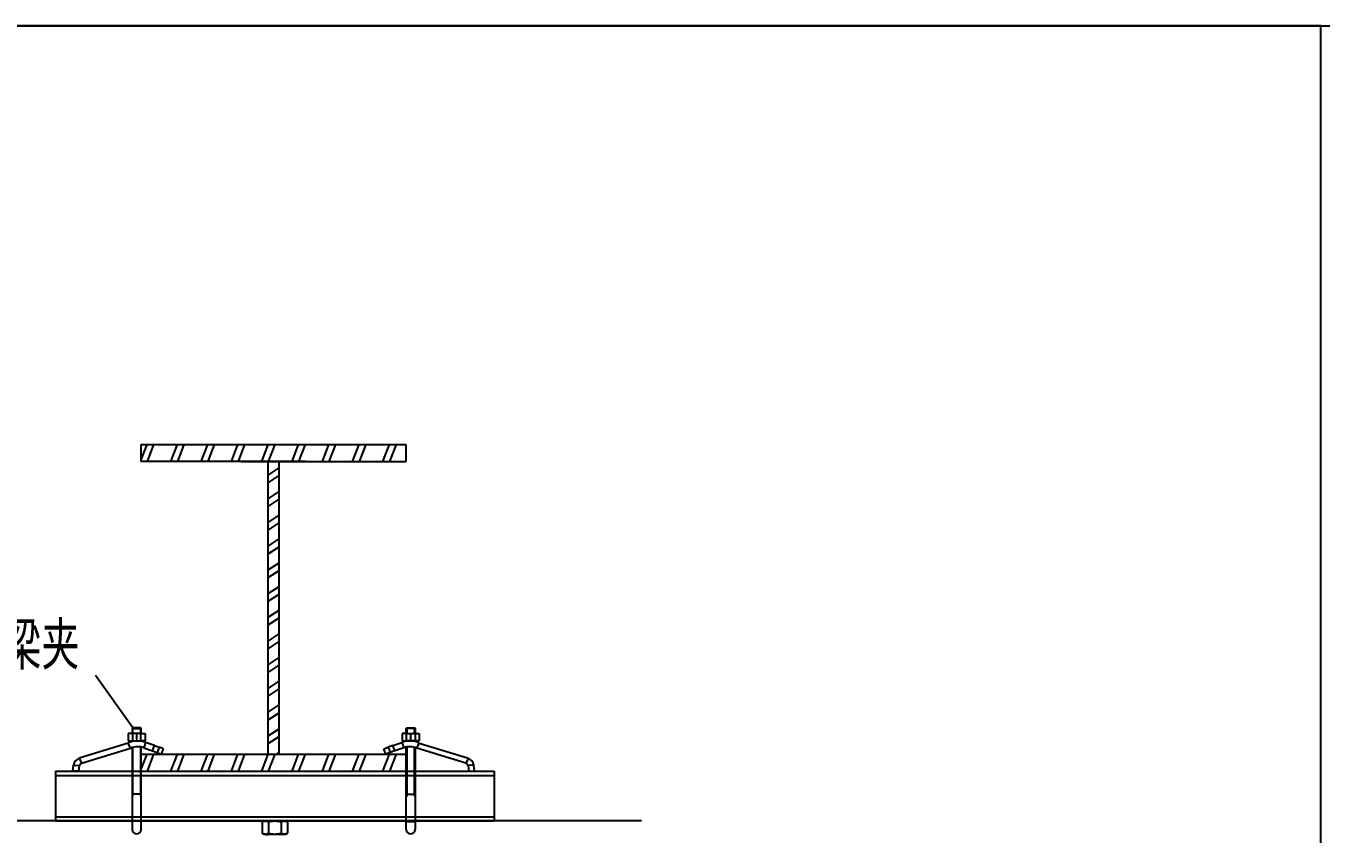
# Model space of a CAD drawing. Extents: x 27938 to 1042331, y -235042 to 1535213.
# Drawn here: x 706020 to 716890, y 733294 to 740076 of the extents above; entities that cross this region are included whole.
import ezdxf

# ---------------------------------------------------------------- set-up
doc = ezdxf.new("R2010")
doc.units = 0
doc.header["$LTSCALE"] = 1000
doc.header["$MEASUREMENT"] = 0
doc.layers.add('W_DIM', color=4, linetype='Continuous')
doc.layers.add('walraven', color=7, linetype='Continuous')
doc.styles.get("Standard").update_dxf_attribs({"font": 'gbenor.shx', "bigfont": 'gbcbig.shx'})
doc.styles.add('wwp100', font='txt.shx', dxfattribs={"width": 0.7, "height": 400, "bigfont": 'hztxt.shx'})
doc.dimstyles.get("Standard").update_dxf_attribs({"dimtxt": 0.18, "dimasz": 0.18, "dimexe": 0.18, "dimexo": 0.0625, "dimgap": 0.09, "dimtad": 0, "dimtih": 1, "dimtoh": 1, "dimdec": 4, "dimzin": 0, "dimdsep": 46, "dimtxsty": 'Standard', "dimcen": 0.09, "dimadec": 0, "dimazin": 0, "dimtfac": 1, "dimtdec": 4, "dimtofl": 0, "dimtmove": 0, "dimatfit": 3, "dimfxl": 1, "dimtolj": 1, "dimtzin": 0, "dimarcsym": 0})

msp = doc.modelspace()

# ---------------------------------------------------------------- linework, layer by layer
at = {"color": 7}
for p, q in [((692811.3, 740076.3), (739628.1, 740076.3)), ((716888.4, 740076.3), (692811.3, 740076.3)), ((716888.4, 722656), (716888.4, 740076.3)), ((716888.4, 722656), (716888.4, 740076.3)), ((716888.4, 722656), (716888.4, 740076.3)), ((706267.8, 733821.5), (706267.8, 733404.1)), ((706988, 733821.5), (709211.1, 733821.5)), ((709949.7, 733821.5), (709949.7, 733404.1)), ((708017.2, 733294.1), (708200.4, 733294.1))]:
    msp.add_line(p, q, dxfattribs=at)
for p, q in [((706988, 736435.7), (707036.8, 736562.5)), ((706988, 736562.5), (709211.1, 736562.5)), ((706988, 736419.9), (706988, 736562.5)), ((707039.9, 736419.9), (707094.7, 736562.5)), ((707236.3, 736419.9), (707291.1, 736562.5)), ((707294.2, 736419.9), (707349, 736562.5)), ((707490.6, 736419.9), (707545.4, 736562.5)), ((707548.5, 736419.9), (707603.3, 736562.5)), ((707744.9, 736419.9), (707799.7, 736562.5)), ((707802.8, 736419.9), (707857.6, 736562.5)), ((707999.2, 736419.9), (708054, 736562.5)), ((708057.1, 736419.9), (708111.9, 736562.5)), ((708253.5, 736419.9), (708308.3, 736562.5)), ((708311.4, 736419.9), (708366.2, 736562.5)), ((708507.8, 736419.9), (708562.6, 736562.5)), ((708565.7, 736419.9), (708620.5, 736562.5)), ((708762.1, 736419.9), (708816.9, 736562.5)), ((708820, 736419.9), (708874.8, 736562.5)), ((709016.4, 736419.9), (709071.2, 736562.5)), ((709074.3, 736419.9), (709129.1, 736562.5)), ((709211.1, 736419.9), (709211.1, 736562.5)), ((708054, 733964), (708054, 736419.9)), ((708054, 736307.3), (708145.2, 736367.5)), ((708145.2, 733964), (708145.2, 736419.9)), ((708054, 736242.7), (708145.2, 736302.9)), ((708054, 736108.3), (708145.2, 736168.5)), ((708054, 736043.7), (708145.2, 736103.8)), ((708054, 735909.3), (708145.2, 735969.4)), ((708054, 735844.6), (708145.2, 735904.8)), ((708054, 735710.2), (708145.2, 735770.4)), ((708054, 735645.6), (708145.2, 735705.8)), ((708054, 735511.2), (708145.2, 735571.4)), ((708054, 735446.6), (708145.2, 735506.8)), ((708054, 735312.2), (708145.2, 735372.4)), ((708054, 735247.6), (708145.2, 735307.7)), ((708054, 735113.2), (708145.2, 735173.3)), ((708054, 735048.5), (708145.2, 735108.7)), ((708054, 734914.1), (708145.2, 734974.3)), ((708054, 734849.5), (708145.2, 734909.7)), ((708054, 734715.1), (708145.2, 734775.3)), ((708054, 734650.5), (708145.2, 734710.7)), ((708054, 734516.1), (708145.2, 734576.3)), ((708054, 734451.5), (708145.2, 734511.6)), ((708054, 734317.1), (708145.2, 734377.2)), ((708054, 734252.4), (708145.2, 734312.6)), ((708054, 734118), (708145.2, 734178.2)), ((708054, 734053.4), (708145.2, 734113.6)), ((706988, 733964), (709211.1, 733964)), ((706988, 733837.3), (707036.8, 733964)), ((707039.9, 733821.5), (707094.7, 733964)), ((707236.3, 733821.5), (707291.1, 733964)), ((707294.2, 733821.5), (707349, 733964)), ((707490.6, 733821.5), (707545.4, 733964)), ((707548.5, 733821.5), (707603.3, 733964)), ((707744.9, 733821.5), (707799.7, 733964)), ((707802.8, 733821.5), (707857.6, 733964)), ((707999.2, 733821.5), (708054, 733964)), ((708057.1, 733821.5), (708111.9, 733964)), ((708122.2, 733964), (708145.2, 733979.2)), ((708253.5, 733821.5), (708308.3, 733964)), ((708311.4, 733821.5), (708366.2, 733964)), ((708507.8, 733821.5), (708562.6, 733964)), ((708565.7, 733821.5), (708620.5, 733964)), ((708762.1, 733821.5), (708816.9, 733964)), ((708820, 733821.5), (708874.8, 733964)), ((709016.4, 733821.5), (709071.2, 733964)), ((709074.3, 733821.5), (709129.1, 733964))]:
    msp.add_line(p, q)
at = {"linetype": 'Continuous'}
for p, q in [((706267.8, 733821.5), (709949.7, 733821.5)), ((706267.8, 733785.9), (709949.7, 733785.9)), ((706267.8, 733439.7), (709949.7, 733439.7)), ((706267.8, 733404.1), (709949.7, 733404.1)), ((708003, 733395.9), (708017.2, 733404.1)), ((708003, 733395.9), (708003, 733302.3)), ((708017.2, 733404.1), (708200.4, 733404.1)), ((708055.9, 733395.9), (708055.9, 733302.3)), ((708161.7, 733395.9), (708161.7, 733302.3)), ((708214.6, 733395.9), (708200.4, 733404.1)), ((708214.6, 733395.9), (708214.6, 733302.3)), ((708017.2, 733294.1), (708003, 733302.3)), ((708200.4, 733294.1), (708214.6, 733302.3))]:
    msp.add_line(p, q, dxfattribs=at)
at = {"color": 2}
msp.add_line((698794.7, 733407.9), (711187.4, 733407.9), dxfattribs=at)
at = {"linetype": 'Continuous'}
for centre, start, end in [((708029.6, 733335.3), 262.59836, 263.36614), ((708188, 733335.3), 276.63385, 277.40314)]:
    msp.add_arc(centre, 41.2, start, end, dxfattribs=at)
for points, knots in [([(708003, 733395.9), (708007.2, 733398.3), (708015.6, 733402.4), (708024.9, 733404.1), (708029.4, 733404.1)], [0, 0, 0, 0, 0.5149312, 1, 1, 1, 1]), ([(708029.4, 733404.1), (708034, 733404.1), (708043.3, 733402.4), (708051.7, 733398.3), (708055.9, 733395.9)], [0, 0, 0, 0, 0.4850688, 1, 1, 1, 1]), ([(708161.7, 733395.9), (708165.8, 733398.3), (708174.3, 733402.4), (708183.6, 733404.1), (708188.1, 733404.1)], [0, 0, 0, 0, 0.5149312, 1, 1, 1, 1]), ([(708188.1, 733404.1), (708192.6, 733404.1), (708202, 733402.4), (708210.4, 733398.3), (708214.6, 733395.9)], [0, 0, 0, 0, 0.4850688, 1, 1, 1, 1]), ([(708003, 733302.3), (708004.7, 733301.3), (708011.4, 733297.8), (708018.7, 733295.2), (708024.3, 733294.5)], [0, 0, 0, 0, 0.2607399, 1, 1, 1, 1]), ([(708167.7, 733294.1), (708162.1, 733293.8), (708139.2, 733292.7), (708100.5, 733290.7), (708061.8, 733289.3), (708038.1, 733287.2), (708030, 733286.7), (708027.4, 733285.8)], [0.11280276, 0.11280276, 0.11280276, 0.11280276, 0.21833993, 0.54637953, 0.84847065, 0.94881238, 1, 1, 1, 1]), ([(708029.4, 733294.1), (708034, 733294.1), (708043.3, 733295.8), (708051.7, 733299.9), (708055.9, 733302.3)], [0, 0, 0, 0, 0.4850688, 1, 1, 1, 1]), ([(708094.9, 733294.1), (708090.6, 733294), (708069, 733293.1), (708047.3, 733292.8), (708030.1, 733290.1)], [0.58681215, 0.58681215, 0.58681215, 0.58681215, 0.66875117, 1, 1, 1, 1]), ([(708161.7, 733302.3), (708165.8, 733299.9), (708174.3, 733295.8), (708183.6, 733294.1), (708188.1, 733294.1)], [0, 0, 0, 0, 0.5149312, 1, 1, 1, 1]), ([(708193.3, 733294.5), (708195.1, 733294.7), (708202.6, 733296.2), (708209.6, 733299.4), (708214.6, 733302.3)], [0, 0, 0, 0, 0.2413187, 1, 1, 1, 1])]:
    msp.add_open_spline(points, degree=3, knots=knots, dxfattribs=at)
for points in [[(708055.9, 733395.9), (708073, 733400.9), (708090.9, 733404.1), (708108.8, 733404.1)], [(708108.8, 733404.1), (708126.6, 733404.1), (708144.5, 733400.9), (708161.7, 733395.9)], [(708045.9, 733294.1), (708040.9, 733293.7), (708035.9, 733293.2), (708031, 733292.5)], [(708055.9, 733302.3), (708073, 733297.4), (708090.9, 733294.1), (708108.8, 733294.1)], [(708108.8, 733294.1), (708126.6, 733294.1), (708144.5, 733297.4), (708161.7, 733302.3)]]:
    msp.add_open_spline(points, degree=3, dxfattribs=at)
at = {"layer": 'walraven'}
for p, q in [((708370.2, 736419.9), (706988, 736419.9)), ((707829, 736419.9), (709211.1, 736419.9))]:
    msp.add_line(p, q, dxfattribs=at)
at = {"layer": 'walraven', "color": 7, "linetype": 'Continuous'}
for p, q in [((706916.3, 734184.5), (706911.6, 734179.7)), ((706911.6, 734179.7), (706911.6, 734137.2)), ((706983.3, 734184.5), (706916.3, 734184.5)), ((706988, 734179.7), (706983.3, 734184.5)), ((706988, 734137.2), (706988, 734179.7)), ((709211.1, 734179.7), (709215.9, 734184.5)), ((709211.1, 734137.2), (709211.1, 734179.7)), ((709215.9, 734184.5), (709282.8, 734184.5)), ((709282.8, 734184.5), (709287.6, 734179.7)), ((709287.6, 734179.7), (709287.6, 734137.2)), ((706878.7, 734057.2), (706466.2, 733931)), ((706913.9, 734137.2), (706878.1, 734137.2)), ((706878.1, 734137.2), (706878.1, 734075.1)), ((706878.1, 734075.1), (706913.9, 734075.1)), ((706911.6, 734075.1), (706911.6, 734069)), ((706913.9, 734137.2), (706913.9, 734075.1)), ((706985.7, 734137.2), (706913.9, 734137.2)), ((706913.9, 734075.1), (706985.7, 734075.1)), ((706918.2, 734069), (706918.2, 734075.1)), ((706981.4, 734072.9), (706981.4, 734075.1)), ((706985.7, 734075.1), (706985.7, 734137.2)), ((706985.7, 734137.2), (707021.6, 734137.2)), ((707021.6, 734075.1), (706985.7, 734075.1)), ((706988, 734075.1), (706988, 734072.9)), ((707021.6, 734137.2), (707021.6, 734075.1)), ((707099.1, 734036.6), (707024.9, 734063.5)), ((707099.1, 734036.6), (707137.9, 734022.4)), ((709100.1, 734036.6), (709061.2, 734022.4)), ((709100.1, 734036.6), (709174.3, 734063.5)), ((709213.5, 734137.2), (709177.6, 734137.2)), ((709177.6, 734137.2), (709177.6, 734075.1)), ((709177.6, 734075.1), (709213.5, 734075.1)), ((709211.1, 734075.1), (709211.1, 734072.9)), ((709213.5, 734075.1), (709213.5, 734137.2)), ((709213.5, 734137.2), (709285.3, 734137.2)), ((709285.3, 734075.1), (709213.5, 734075.1)), ((709217.7, 734072.9), (709217.7, 734075.1)), ((709281, 734069), (709281, 734075.1)), ((709285.3, 734137.2), (709285.3, 734075.1)), ((709285.3, 734137.2), (709321.1, 734137.2)), ((709321.1, 734075.1), (709285.3, 734075.1)), ((709287.6, 734075.1), (709287.6, 734069)), ((709320.5, 734057.2), (709733, 733931)), ((709321.1, 734137.2), (709321.1, 734075.1)), ((706486.4, 733887.7), (706898.9, 734013.8)), ((706911.6, 734019), (706911.6, 733381.5)), ((706918.2, 733610.9), (706918.2, 734019)), ((706981.4, 734024.4), (706981.4, 733610.9)), ((706988, 733381.5), (706988, 734024.4)), ((707008.5, 734018.6), (707082.7, 733991.6)), ((707082.7, 733991.6), (707121.6, 733977.5)), ((707121.6, 733977.5), (707158.6, 733964)), ((707174.9, 734008.9), (707137.9, 734022.4)), ((707158.6, 733964), (707174.9, 734008.9)), ((709024.3, 734008.9), (709061.2, 734022.4)), ((709040.6, 733964), (709024.3, 734008.9)), ((709077.6, 733977.5), (709040.6, 733964)), ((709116.5, 733991.6), (709077.6, 733977.5)), ((709190.6, 734018.6), (709116.5, 733991.6)), ((709211.1, 733381.5), (709211.1, 734024.4)), ((709217.7, 734024.4), (709217.7, 733610.9)), ((709281, 733610.9), (709281, 734019)), ((709287.6, 734019), (709287.6, 733381.5)), ((709712.8, 733887.7), (709300.3, 734013.8)), ((706413.8, 733825.7), (706418.9, 733873.2)), ((706461.4, 733821.5), (706413.8, 733825.7)), ((706467.8, 733868.9), (706461.4, 733821.5)), ((709731.4, 733868.9), (709737.8, 733821.5)), ((709737.8, 733821.5), (709785.4, 733825.7)), ((709785.4, 733825.7), (709780.3, 733873.2)), ((706988, 733629.7), (706911.6, 733629.7)), ((706918.2, 733629.7), (706911.6, 733606.8)), ((706981.4, 733629.7), (706988, 733606.8)), ((709217.7, 733629.7), (709211.1, 733606.8)), ((709211.1, 733629.7), (709287.6, 733629.7)), ((709281, 733629.7), (709287.6, 733606.8)), ((706911.6, 733400.3), (706911.6, 733333.4)), ((706988, 733333.4), (706988, 733400.3)), ((709211.1, 733333.4), (709211.1, 733400.3)), ((709287.6, 733400.3), (709287.6, 733333.4))]:
    msp.add_line(p, q, dxfattribs=at)
at = {"layer": 'walraven', "color": 1, "linetype": 'Continuous'}
for p, q in [((706911.6, 734179.7), (706949.8, 734179.7)), ((706918.2, 734137.2), (706918.2, 734184.5)), ((706949.8, 734179.7), (706988, 734179.7)), ((706981.4, 734184.5), (706981.4, 734137.2)), ((709249.4, 734179.7), (709211.1, 734179.7)), ((709217.7, 734184.5), (709217.7, 734137.2)), ((709287.6, 734179.7), (709249.4, 734179.7)), ((709281, 734137.2), (709281, 734184.5)), ((706898.9, 734013.8), (706878.7, 734057.2)), ((707024.9, 734063.5), (707008.5, 734018.6)), ((707082.7, 733991.6), (707099.1, 734036.6)), ((709116.5, 733991.6), (709100.1, 734036.6)), ((709174.3, 734063.5), (709190.6, 734018.6)), ((709300.3, 734013.8), (709320.5, 734057.2)), ((706466.2, 733931), (706486.4, 733887.7)), ((707137.9, 734022.4), (707121.6, 733977.5)), ((709061.2, 734022.4), (709077.6, 733977.5)), ((709733, 733931), (709712.8, 733887.7)), ((706418.9, 733873.2), (706467.8, 733868.9)), ((709780.3, 733873.2), (709731.4, 733868.9)), ((709211.1, 733400.3), (709287.6, 733400.3))]:
    msp.add_line(p, q, dxfattribs=at)
at = {"layer": 'walraven', "color": 3, "linetype": 'Continuous'}
for p, q in [((706949.8, 734075.1), (706949.8, 734137.2)), ((709249.4, 734075.1), (709249.4, 734137.2))]:
    msp.add_line(p, q, dxfattribs=at)
at = {"layer": 'walraven', "color": 7, "linetype": 'Continuous'}
for centre, radius, start, end in [((706959.5, 733883.9), 191.2, 70, 115), ((709239.7, 733883.9), 191.2, 65, 110), ((706502.6, 733853.1), 86, 115, 166.46965), ((706502.6, 733853.1), 86, 115, 166.46965), ((706959.5, 733883.9), 143.4, 70, 115), ((709239.7, 733883.9), 143.4, 65, 110), ((709696.6, 733853.1), 86, 13.53035, 65), ((706502.6, 733853.1), 38.2, 115, 155.50346), ((709696.6, 733853.1), 38.2, 24.49654, 65), ((706949.8, 733333.4), 38.2, 180, 0), ((709249.4, 733333.4), 38.2, 180, 0)]:
    msp.add_arc(centre, radius, start, end, dxfattribs=at)

# ---------------------------------------------------------------- texts
at = {"layer": 'W_DIM', "color": 7, "style": 'wwp100', "width": 0.8}
msp.add_text('U型梁夹', height=400, dxfattribs=at).set_placement((705207.6, 734674.1))

# ---------------------------------------------------------------- leaders
at = {"color": 7}
msp.add_leader([(706918.2, 734184.5), (706604.2, 734625.7)], dimstyle='Standard', override={"dimgap": 100, "dimtad": 0}, dxfattribs=at)

doc.saveas('drawing.dxf')
